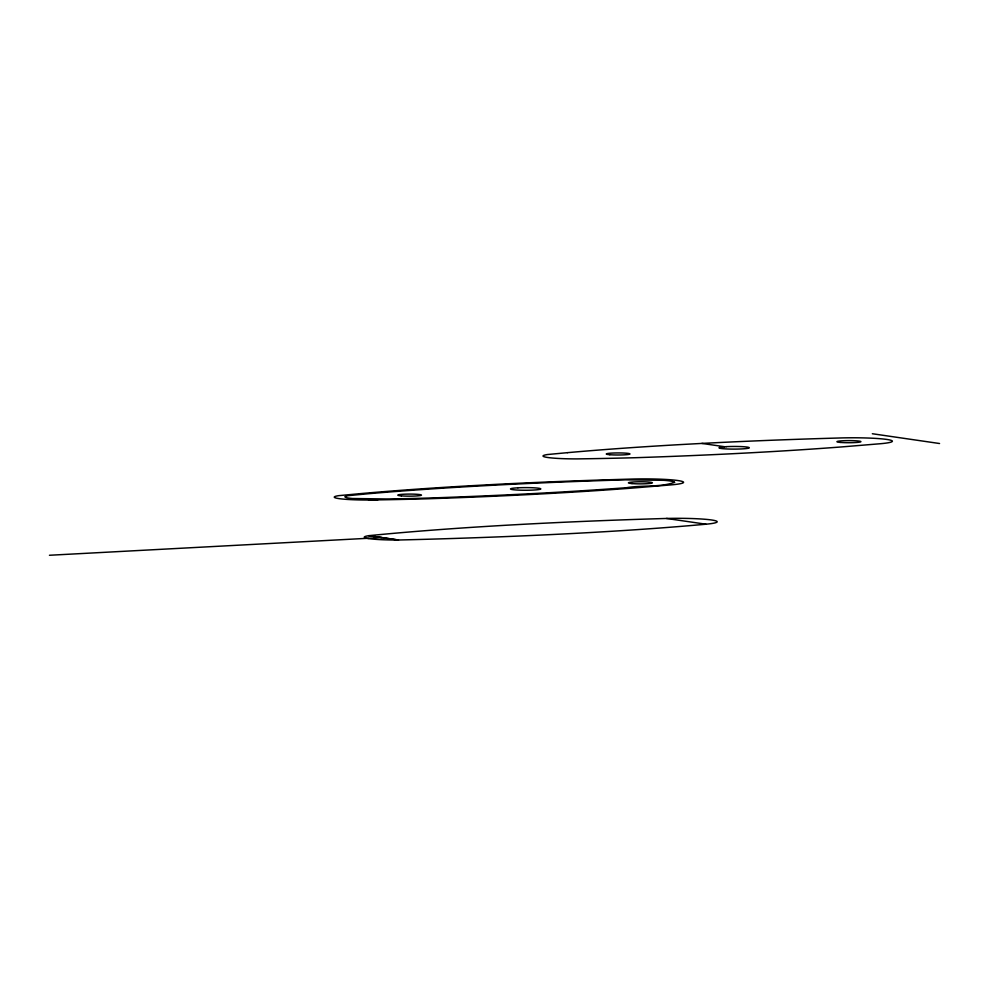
<?xml version="1.0" encoding="UTF-8"?>
<svg xmlns="http://www.w3.org/2000/svg" width="989" height="989" viewBox="0 0 989 989"><rect width="100%" height="100%" fill="white"/><g stroke="black" fill="none" stroke-linecap="round" stroke-linejoin="round"><path stroke-width="1.48" d="M49.45 555.262L381.606 537.559M368.168 538.523A33.638 2.93 -0.1 0 0 398.332 540.019L410.076 539.722A564.744 41.587 -0.5 0 0 705.961 524.207A40.24 3.511 -0.1 0 0 711.573 519.979A40.24 3.511 -0.1 0 0 666.475 518.459A663.656 57.844 -0.1 0 0 368.798 535.679A33.7 2.942 -0.1 0 0 366.956 538.3L368.205 538.523M377.786 499.878L368.526 500.014A33.898 2.955 -0.1 0 1 338.634 495.662L358.587 493.795A643.963 56.126 -0.1 0 1 471.357 485.71L496.194 484.363A643.963 56.126 -0.1 0 1 629.029 479.158A40.129 3.499 -0.1 0 1 678.009 480.555A40.129 3.499 -0.1 0 1 669.33 485.018L634.036 487.948A650.218 56.67 -0.1 0 1 426.902 498.802A389.159 33.923 -0.1 0 1 383.287 499.791L368.526 500.014M872.335 433.738L939.55 443.517M701.881 443.418L724.863 446.768M666.475 518.459L705.961 524.207M398.53 540.006L368.798 535.679L398.332 540.019M674.585 482.323C659.91 487.577 642.084 485.006 626.544 487.701A664.991 57.955 -0.1 0 1 430.264 497.999A391.187 34.096 -0.1 0 1 389.419 499L352.443 498.505A27.544 2.398 -0.1 0 1 346.15 497.591L344.827 496.775L347.856 495.687L368.613 493.709A656.671 57.238 -0.1 0 1 476.253 486.155L499.804 484.882A657.203 57.275 -0.1 0 1 625.036 479.838L663.78 480.308A32.686 2.843 -0.1 0 1 673.707 481.742L674.585 482.323M567.34 452.678L547.387 454.544A33.898 2.955 -0.1 0 0 577.279 458.896L592.04 458.673A389.159 33.923 -0.1 0 0 635.643 457.697A650.218 56.67 -0.1 0 0 842.789 446.83L878.084 443.913A40.129 3.499 -0.1 0 0 886.762 439.437A40.129 3.499 -0.1 0 0 837.782 438.04A643.963 56.126 -0.1 0 0 704.947 443.257L680.111 444.605A643.963 56.126 -0.1 0 0 567.34 452.678M726.421 446.657L723.305 446.88A15.169 1.323 -0.1 0 0 729.116 449.043A15.169 1.323 -0.1 0 0 749.242 447.621A15.169 1.323 -0.1 0 0 726.421 446.657M517.939 487.812L514.824 488.022A15.169 1.323 -0.1 0 0 520.622 490.185A15.169 1.323 -0.1 0 0 540.748 488.776A15.169 1.323 -0.1 0 0 517.939 487.812M840.489 442.429A12.029 1.051 -0.1 0 0 860.554 441.91A12.029 1.051 -0.1 0 0 845.669 440.661A12.029 1.051 -0.1 0 0 840.489 442.429M609.793 454.717A11.893 1.038 -0.1 0 0 629.634 454.198A11.893 1.038 -0.1 0 0 614.911 452.974A11.893 1.038 -0.1 0 0 609.793 454.717M631.996 483.584A12.029 1.051 -0.1 0 0 652.072 483.052A12.029 1.051 -0.1 0 0 637.176 481.816A12.029 1.051 -0.1 0 0 631.996 483.584M401.299 495.872A11.893 1.038 -0.1 0 0 421.141 495.353A11.893 1.038 -0.1 0 0 406.417 494.129A11.893 1.038 -0.1 0 0 401.299 495.872"/></g></svg>
